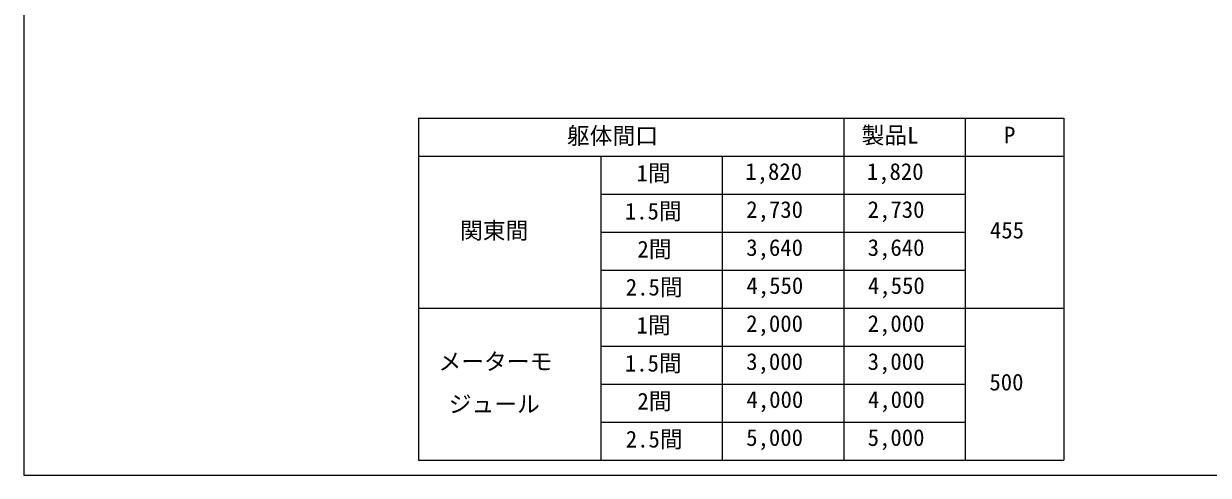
# Model space of a CAD drawing. Units: millimetres, scale not verified. Extents: x -875 to 875, y -1305 to 1298.
# Drawn here: x -875 to -95, y -1305 to -1008 of the extents above; entities that cross this region are included whole.
import ezdxf
from ezdxf.enums import TextEntityAlignment as Align

# ---------------------------------------------------------------- set-up
doc = ezdxf.new("R2010")
doc.units = ezdxf.units.MM
doc.header["$LTSCALE"] = 8
doc.layers.add('0-1_TABLE1', color=7, linetype='Continuous', lineweight=18)
doc.layers.add('0-7_YKK_ZWAK', color=7, linetype='Continuous')
doc.styles.add('ＭＳ ゴシック', font='')
doc.styles.get('ＭＳ ゴシック').set_extended_font_data('MS Gothic')

msp = doc.modelspace()

# ---------------------------------------------------------------- linework, layer by layer
at = {"layer": '0-1_TABLE1'}
for p, q in [((-615, -1070.4), (-190, -1070.4)), ((-615, -1070.4), (-615, -1295.4)), ((-335, -1070.4), (-335, -1295.4)), ((-255, -1070.4), (-255, -1295.4)), ((-190, -1070.4), (-190, -1295.4)), ((-615, -1095.4), (-190, -1095.4)), ((-495, -1095.4), (-495, -1295.4)), ((-415, -1095.4), (-415, -1295.4)), ((-495, -1120.4), (-255, -1120.4)), ((-495, -1145.4), (-255, -1145.4)), ((-495, -1170.4), (-255, -1170.4)), ((-615, -1195.4), (-190, -1195.4)), ((-495, -1220.4), (-255, -1220.4)), ((-495, -1245.4), (-255, -1245.4)), ((-495, -1270.4), (-255, -1270.4)), ((-615, -1295.4), (-190, -1295.4))]:
    msp.add_line(p, q, dxfattribs=at)
at = {"layer": '0-7_YKK_ZWAK'}
msp.add_line((-875, 1244.6), (-875, -1305.4), dxfattribs=at)
msp.add_lwpolyline([(-875, -1305.4), (875, -1305.4), (875, 1244.6)], dxfattribs=at)

# ---------------------------------------------------------------- texts
at = {"layer": '0-1_TABLE1', "style": 'ＭＳ ゴシック'}
for s, p in [('躯体間口', (-517.273, -1090.826)), ('製品L', (-323.21, -1090.485)), ('P', (-229.403, -1090.4)), ('1間', (-471.449, -1115.443)), ('1,820', (-399.801, -1114.377)), ('1,820', (-319.801, -1114.377)), ('1.5間', (-479.119, -1140.443)), ('2,730', (-399.205, -1139.377)), ('2,730', (-319.205, -1139.377)), ('関東間', (-587.685, -1153.198)), ('455', (-238.693, -1152.9)), ('2間', (-470.852, -1165.443)), ('3,640', (-399.205, -1164.377)), ('3,640', (-319.205, -1164.377)), ('2.5間', (-478.523, -1190.443)), ('4,550', (-399.034, -1189.377)), ('4,550', (-319.034, -1189.377)), ('1間', (-471.449, -1215.443)), ('2,000', (-399.205, -1214.377)), ('2,000', (-319.205, -1214.377)), ('メーターモ', (-601.875, -1239.377)), ('1.5間', (-479.119, -1240.443)), ('3,000', (-399.205, -1239.377)), ('3,000', (-319.205, -1239.377)), ('500', (-239.034, -1252.9)), ('ジュール', (-595.099, -1267.36)), ('2間', (-470.852, -1265.443)), ('4,000', (-399.034, -1264.377)), ('4,000', (-319.034, -1264.377)), ('2.5間', (-478.523, -1290.443)), ('5,000', (-399.205, -1289.377)), ('5,000', (-319.205, -1289.377))]:
    msp.add_text(s, height=11, dxfattribs=at).set_placement(p, align=Align.BOTTOM_LEFT)

doc.saveas('drawing.dxf')
